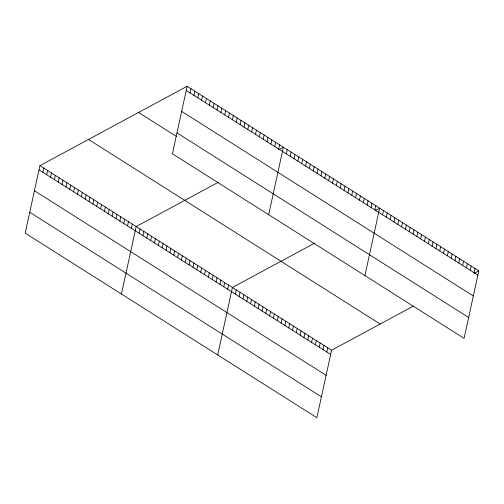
<?xml version="1.0" encoding="UTF-8"?>
<svg xmlns="http://www.w3.org/2000/svg" width="504" height="504" viewBox="0 0 504 504"><rect width="100%" height="100%" fill="white"/><g stroke="black" fill="none" stroke-linecap="round" stroke-linejoin="round"><path stroke-width="0.76" d="M187.135 86.291L172.425 153.777L464.083 338.36L478.8 270.875L187.135 86.291L39.917 165.64L25.2 233.125L316.865 417.709L331.575 350.223L413.324 306.167M42.846 172.299L43.766 168.078M46.696 174.737L47.615 170.516M50.545 177.169L51.465 172.948M54.394 179.607L55.314 175.386M58.244 182.045L59.163 177.824M62.093 184.483L63.013 180.262M65.942 186.915L66.862 182.694M69.791 189.353L70.711 185.132M73.641 191.791L74.56 187.57M77.49 194.229L78.416 190.008M81.346 196.661L82.265 192.44M85.195 199.099L86.115 194.878M89.044 201.537L89.964 197.316M92.893 203.975L93.813 199.754M96.743 206.407L97.663 202.186M100.592 208.845L101.512 204.624M104.441 211.283L105.361 207.062M108.291 213.721L109.21 209.5M112.14 216.153L113.06 211.932M115.989 218.591L116.915 214.37M119.845 221.029L120.765 216.808M123.694 223.467L124.614 219.246M127.543 225.899L128.463 221.678M131.393 228.337L132.313 224.116M121.451 294.034L136.162 226.554L218.534 182.158M139.091 233.213L140.011 228.992M142.941 235.645L143.861 231.424M146.79 238.083L147.71 233.862M150.639 240.521L151.559 236.3M154.489 242.959L155.415 238.738M190.065 92.95L190.991 88.729M158.344 245.391L159.264 241.17M193.92 95.388L194.84 91.167M162.194 247.829L163.113 243.608M197.77 97.82L198.689 93.599M166.043 250.268L166.963 246.047M201.619 100.258L202.539 96.037M169.892 252.706L170.812 248.485M205.468 102.696L206.388 98.475M173.741 255.137L174.661 250.916M209.317 105.134L210.237 100.913M177.591 257.576L178.511 253.355M213.167 107.566L214.087 103.345M181.44 260.014L182.36 255.793M217.016 110.004L217.936 105.783M185.289 262.452L186.209 258.231M220.865 112.442L221.785 108.221M189.139 264.883L190.058 260.663M224.715 114.88L225.634 110.66M192.988 267.322L193.914 263.101M228.57 117.312L229.49 113.091M196.844 269.76L197.763 265.539M232.42 119.75L233.339 115.529M200.693 272.198L201.613 267.977M236.269 122.188L237.189 117.968M204.542 274.63L205.462 270.409M240.118 124.627L241.038 120.406M208.391 277.068L209.311 272.847M243.968 127.058L244.887 122.837M212.241 279.506L213.161 275.285M247.817 129.496L248.737 125.275M216.09 281.944L217.01 277.723M251.666 131.935L252.586 127.714M219.939 284.376L220.859 280.155M255.515 134.373L256.435 130.152M223.789 286.814L224.708 282.593M259.365 136.805L260.284 132.583M227.638 289.252L228.558 285.031M263.214 139.243L264.134 135.022M217.697 354.948L232.413 287.469L314.779 243.073M267.07 141.681L267.989 137.46M235.305 294.103L236.225 289.882M270.919 144.119L271.839 139.898M239.117 296.516L240.036 292.295M274.768 146.551L275.688 142.33M242.934 298.929L243.854 294.708M278.618 148.989L279.537 144.768M246.746 301.342L247.666 297.121M268.67 214.691L283.387 147.206L278.851 149.65M250.557 303.755L251.483 299.534M286.316 153.865L287.236 149.644M254.375 306.167L255.295 301.946M290.165 156.297L291.085 152.076M258.187 308.58L259.106 304.359M294.015 158.735L294.935 154.514M262.004 311L262.924 306.779M297.864 161.173L298.784 156.952M265.816 313.412L266.736 309.191M301.713 163.611L302.639 159.39M269.634 315.825L270.553 311.604M305.569 166.043L306.489 161.822M273.445 318.238L274.365 314.017M309.418 168.481L310.338 164.26M277.257 320.651L278.177 316.43M313.267 170.919L314.187 166.698M281.075 323.064L281.994 318.843M317.117 173.357L318.037 169.136M284.886 325.477L285.806 321.256M320.966 175.789L321.886 171.568M288.704 327.896L289.624 323.675M324.815 178.227L325.735 174.006M292.515 330.309L293.435 326.088M328.665 180.665L329.584 176.444M296.327 332.722L297.247 328.501M332.514 183.103L333.434 178.882M300.145 335.135L301.064 330.914M336.363 185.535L337.283 181.314M303.956 337.548L304.876 333.327M340.213 187.973L341.139 183.752M307.774 339.961L308.694 335.74M344.068 190.411L344.988 186.19M311.585 342.374L312.505 338.152M347.918 192.849L348.837 188.628M315.397 344.793L316.317 340.572M351.767 195.281L352.687 191.06M319.215 347.206L320.135 342.985M355.616 197.719L356.536 193.498M323.026 349.619L323.946 345.397M359.465 200.157L360.385 195.936M326.844 352.031L327.764 347.81M363.315 202.595L364.234 198.374M367.164 205.027L368.084 200.806M371.013 207.465L371.933 203.244M374.863 209.903L375.782 205.682M364.921 275.6L379.638 208.121L375.102 210.559M382.53 214.754L383.45 210.533M386.341 217.167L387.261 212.946M390.159 219.58L391.079 215.359M393.971 221.993L394.89 217.772M397.782 224.406L398.708 220.185M401.6 226.819L402.52 222.598M405.411 229.232L406.331 225.017M409.229 231.651L410.149 227.43M413.041 234.064L413.96 229.843M416.852 236.477L417.778 232.256M420.67 238.89L421.59 234.669M424.481 241.303L425.401 237.082M428.299 243.716L429.219 239.494M432.111 246.128L433.031 241.907M435.922 248.548L436.848 244.327M439.74 250.961L440.66 246.739M443.551 253.373L444.471 249.152M447.369 255.786L448.289 251.565M451.181 258.199L452.101 253.978M454.999 260.612L455.918 256.391M458.81 263.025L459.73 258.804M462.622 265.444L463.541 261.223M466.439 267.857L467.359 263.636M470.251 270.27L471.171 266.049M474.069 272.683L474.989 268.462M474.264 273.319L478.8 270.875M186.215 90.512L477.88 275.096M181.667 111.39L473.325 295.974M176.973 132.898L468.638 317.482M138.556 112.48L176.413 136.439M88.496 139.457L380.161 324.041M39.917 165.64L331.575 350.223M38.991 169.861L330.656 354.444M34.442 190.739L326.101 375.322M29.755 212.247L321.413 396.831"/></g></svg>
